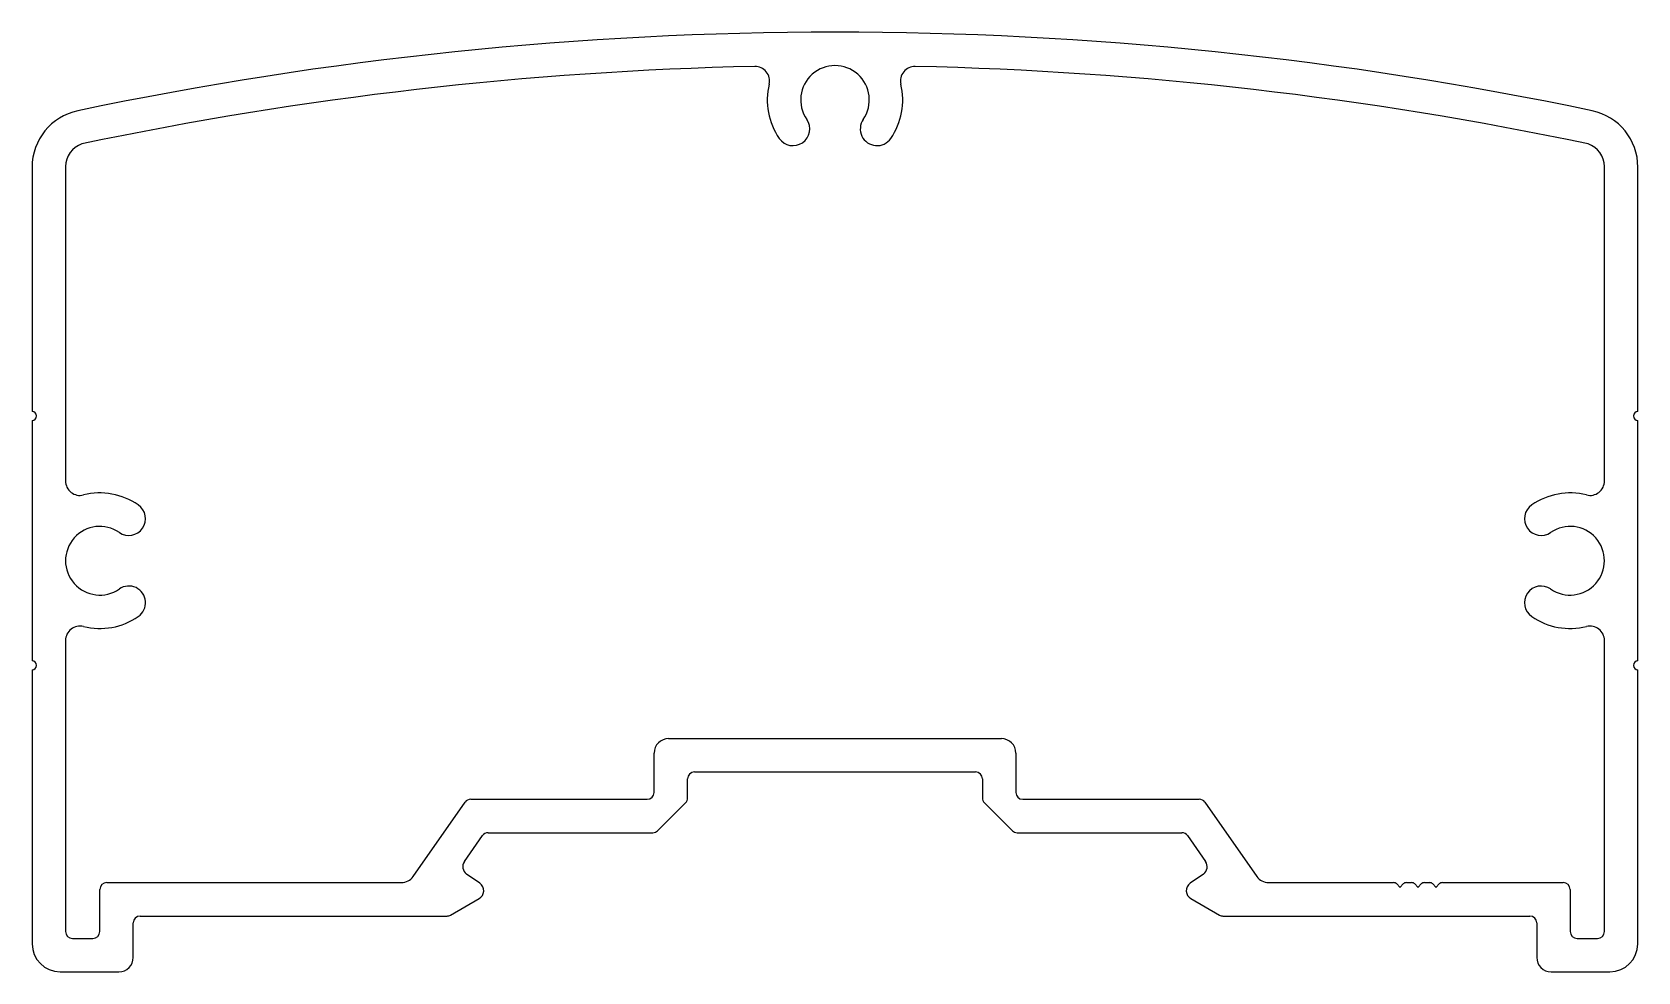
# Model space of a CAD drawing. Extents: x 3 to 91.9, y 4.3 to 56.3.
import ezdxf

# ---------------------------------------------------------------- set-up
doc = ezdxf.new("R2010")
doc.units = 0
doc.layers.get('0').update_dxf_attribs({"linetype": 'CONTINUOUS'})

msp = doc.modelspace()

# ---------------------------------------------------------------- linework, layer by layer
for p, q in [((3, 48.818), (3, 35.294)), ((4.85, 48.84), (4.85, 31.449)), ((90.05, 31.449), (90.05, 48.84)), ((91.9, 35.294), (91.9, 48.818)), ((3, 34.794), (3, 21.494)), ((91.9, 21.494), (91.9, 34.794)), ((4.85, 22.619), (4.85, 6.514)), ((90.05, 6.514), (90.05, 22.619)), ((3, 20.994), (3, 5.844)), ((91.9, 5.844), (91.9, 20.994)), ((38.24, 17.194), (56.66, 17.194)), ((37.44, 14.214), (37.44, 16.394)), ((57.46, 16.394), (57.46, 14.214)), ((39.67, 15.344), (55.23, 15.344)), ((39.29, 13.912), (39.29, 14.964)), ((55.61, 14.964), (55.61, 13.912)), ((24.098, 9.565), (26.974, 13.672)), ((27.285, 13.834), (37.06, 13.834)), ((37.632, 12.095), (39.179, 13.643)), ((55.722, 13.643), (57.269, 12.095)), ((57.84, 13.834), (67.615, 13.834)), ((67.927, 13.672), (70.802, 9.565)), ((26.935, 10.391), (27.937, 11.822)), ((28.248, 11.984), (37.363, 11.984)), ((57.538, 11.984), (66.652, 11.984)), ((66.964, 11.822), (67.966, 10.391)), ((7.13, 9.224), (23.443, 9.224)), ((27.787, 9.184), (27.057, 9.695)), ((67.843, 9.695), (67.113, 9.184)), ((71.458, 9.224), (78.375, 9.224)), ((78.552, 9.151), (78.723, 8.98)), ((78.734, 8.98), (78.905, 9.151)), ((79.082, 9.224), (79.375, 9.224)), ((79.551, 9.151), (79.723, 8.98)), ((79.734, 8.98), (79.905, 9.151)), ((80.082, 9.224), (80.375, 9.224)), ((80.551, 9.151), (80.722, 8.98)), ((80.734, 8.98), (80.905, 9.151)), ((81.082, 9.224), (87.77, 9.224)), ((6.75, 6.514), (6.75, 8.844)), ((26.164, 7.425), (27.75, 8.341)), ((67.15, 8.341), (68.737, 7.425)), ((88.15, 8.844), (88.15, 6.514)), ((8.98, 7.374), (25.974, 7.374)), ((68.927, 7.374), (85.92, 7.374)), ((8.6, 5.084), (8.6, 6.994)), ((86.3, 6.994), (86.3, 5.084)), ((5.23, 6.134), (6.37, 6.134)), ((88.53, 6.134), (89.67, 6.134)), ((4.56, 4.284), (7.8, 4.284)), ((87.1, 4.284), (90.34, 4.284))]:
    msp.add_line(p, q)
for centre, radius, start, end in [((47.45, -147.715), 203.999, 78.14074, 101.85926), ((47.45, -148.295), 202.729, 91.25618, 101.86828), ((43.023, 53.586), 0.8, 346.63861, 91.25618), ((47.45, 52.534), 1.9, 325.38714, 214.61286), ((51.877, 53.586), 0.8, 88.74382, 193.36139), ((47.45, -148.295), 202.729, 78.13172, 88.74382), ((47.45, 52.534), 3.75, 166.63861, 214.61286), ((47.45, 52.534), 3.75, 325.38714, 13.36139), ((6.18, 48.818), 3.18, 101.85926, 180), ((88.72, 48.818), 3.18, 0, 78.14074), ((45.125, 50.929), 0.925, 214.61286, 34.61286), ((49.775, 50.929), 0.925, 145.38714, 325.38714), ((6.18, 48.84), 1.33, 108.57987, 180), ((88.72, 48.84), 1.33, 360, 71.42013), ((3, 35.044), 0.25, 270, 90), ((91.9, 35.044), 0.25, 90, 270), ((5.65, 31.449), 0.8, 180, 283.99034), ((89.25, 31.449), 0.8, 256.00966, 0), ((6.75, 27.034), 3.75, 55.38714, 103.99034), ((88.15, 27.034), 3.75, 76.00966, 124.61286), ((8.355, 29.359), 0.925, 235.38714, 55.38714), ((86.546, 29.359), 0.925, 124.61286, 304.61286), ((6.75, 27.034), 1.9, 55.38714, 304.61286), ((88.15, 27.034), 1.9, 235.38714, 124.61286), ((8.355, 24.709), 0.925, 304.61286, 124.61286), ((86.546, 24.709), 0.925, 55.38714, 235.38714), ((5.65, 22.619), 0.8, 76.00966, 180), ((6.75, 27.034), 3.75, 256.00966, 304.61286), ((88.15, 27.034), 3.75, 235.38714, 283.99034), ((89.25, 22.619), 0.8, 360, 103.99034), ((3, 21.244), 0.25, 270, 90), ((91.9, 21.244), 0.25, 90, 270), ((38.24, 16.394), 0.8, 90, 180), ((56.66, 16.394), 0.8, 0, 90), ((39.67, 14.964), 0.38, 90, 180), ((55.23, 14.964), 0.38, 0, 90), ((27.285, 13.454), 0.38, 90, 145), ((37.06, 14.214), 0.38, 270, 0), ((38.91, 13.912), 0.38, 315, 0), ((55.99, 13.912), 0.38, 180, 225), ((57.84, 14.214), 0.38, 180, 270), ((67.615, 13.454), 0.38, 35, 90), ((28.248, 11.604), 0.38, 90, 145), ((37.363, 12.364), 0.38, 270, 315), ((57.538, 12.364), 0.38, 225, 270), ((66.652, 11.604), 0.38, 35, 90), ((27.344, 10.104), 0.5, 145, 235), ((67.556, 10.104), 0.5, 305, 35), ((7.13, 8.844), 0.38, 90, 180), ((23.443, 10.024), 0.8, 270, 325), ((27.5, 8.774), 0.5, 300, 55), ((67.4, 8.774), 0.5, 125, 240), ((71.458, 10.024), 0.8, 215, 270), ((78.375, 8.974), 0.25, 45, 90), ((78.728, 8.985), 0.008, 225, 315), ((79.082, 8.974), 0.25, 90, 135), ((79.375, 8.974), 0.25, 45, 90), ((79.728, 8.985), 0.008, 225, 315), ((80.082, 8.974), 0.25, 90, 135), ((80.375, 8.974), 0.25, 45, 90), ((80.728, 8.985), 0.008, 225, 315), ((81.082, 8.974), 0.25, 90, 135), ((87.77, 8.844), 0.38, 0, 90), ((8.98, 6.994), 0.38, 90, 180), ((25.974, 7.754), 0.38, 270, 300), ((68.927, 7.754), 0.38, 240, 270), ((85.92, 6.994), 0.38, 360, 90), ((5.23, 6.514), 0.38, 180, 270), ((6.37, 6.514), 0.38, 270, 0), ((88.53, 6.514), 0.38, 180, 270), ((89.67, 6.514), 0.38, 270, 0), ((4.56, 5.844), 1.56, 180, 270), ((90.34, 5.844), 1.56, 270, 0), ((7.8, 5.084), 0.8, 270, 360), ((87.1, 5.084), 0.8, 180, 270)]:
    msp.add_arc(centre, radius, start, end)

doc.saveas('drawing.dxf')
